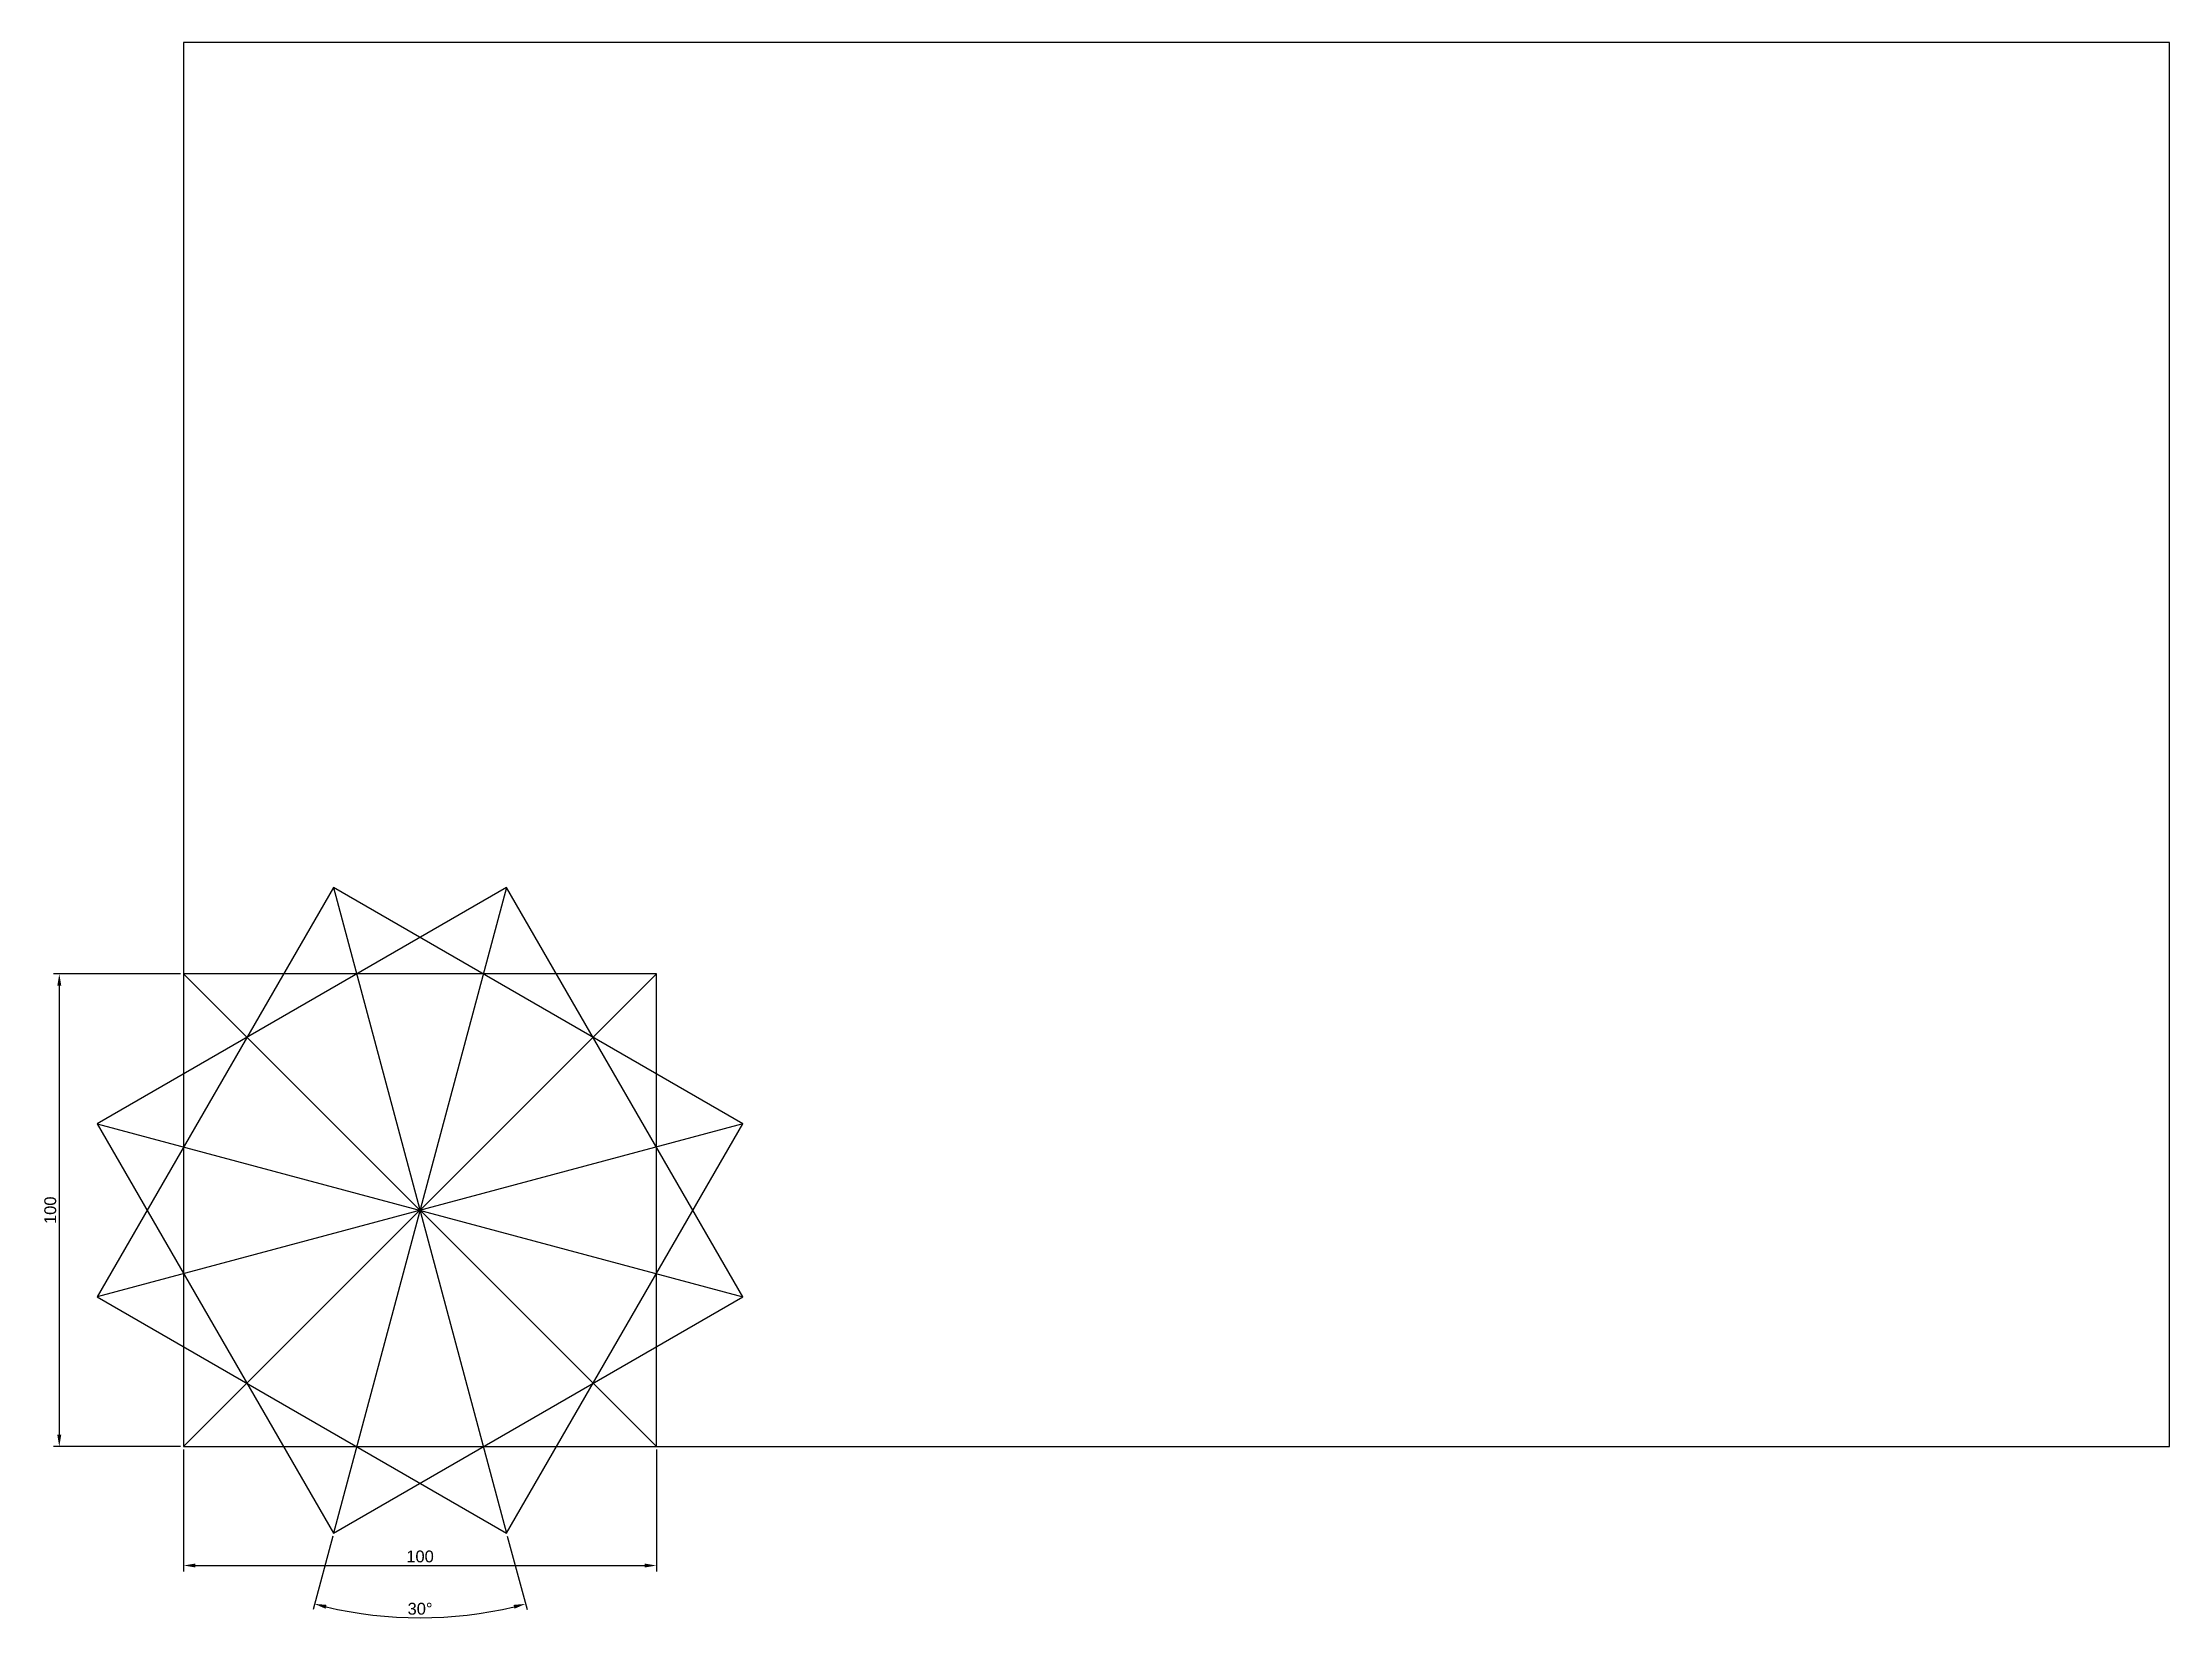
# Model space of a CAD drawing. Header units: millimetres. Extents: x -30 to 420, y -37 to 297.
import ezdxf

# ---------------------------------------------------------------- set-up
doc = ezdxf.new("R2010")
doc.units = ezdxf.units.MM
doc.layers.add('Kontury', color=7, linetype='Continuous', lineweight=30)
doc.layers.add('Pomocnicza', color=90, linetype='Continuous')
doc.layers.add('Wymiary', color=140, linetype='Continuous')
doc.styles.get("Standard").update_dxf_attribs({"font": 'arial.ttf'})
doc.dimstyles.new('KURS', dxfattribs={"dimtxt": 2.5, "dimasz": 2.5, "dimexe": 1.25, "dimexo": 0.625, "dimtad": 1, "dimtxsty": 'Standard', "dimcen": 2.5, "dimadec": 0, "dimazin": 0, "dimtfac": 1, "dimtmove": 0, "dimatfit": 3, "dimfxl": 1, "dimarcsym": 0})

# ---------------------------------------------------------------- blocks, each defined once
blk = doc.blocks.new('*D4')
at = {"layer": 'Defpoints', "color": 0, "transparency": 16777216}
for p in [(0, 0), (100, 0), (100, -25.14)]:
    blk.add_point(p, dxfattribs=at)
at = {"layer": 'Wymiary', "color": 0, "lineweight": -2, "transparency": 16777216}
for p, q in [((0, -0.62), (0, -26.39)), ((100, -0.62), (100, -26.39)), ((2.5, -25.14), (97.5, -25.14))]:
    blk.add_line(p, q, dxfattribs=at)
at = {"layer": 'Wymiary', "color": 0, "transparency": 16777216}
for points in [[(2.5, -24.73), (2.5, -25.56), (0, -25.14)], [(97.5, -24.73), (97.5, -25.56), (100, -25.14)]]:
    blk.add_solid(points, dxfattribs=at)
at = {"layer": 'Wymiary', "color": 0, "transparency": 16777216, "insert": (50, -23.24), "char_height": 2.5, "attachment_point": 5}
blk.add_mtext('100', dxfattribs=at)
blk = doc.blocks.new('*D5')
at = {"layer": 'Defpoints', "color": 0, "transparency": 16777216}
for p in [(0, 100), (0, 0), (-26.3, 0)]:
    blk.add_point(p, dxfattribs=at)
at = {"layer": 'Wymiary', "color": 0, "lineweight": -2, "transparency": 16777216}
for p, q in [((-0.63, 100), (-27.55, 100)), ((-26.3, 97.5), (-26.3, 2.5)), ((-0.63, 0), (-27.55, 0))]:
    blk.add_line(p, q, dxfattribs=at)
at = {"layer": 'Wymiary', "color": 0, "transparency": 16777216}
for points in [[(-26.72, 97.5), (-25.88, 97.5), (-26.3, 100)], [(-26.72, 2.5), (-25.88, 2.5), (-26.3, 0)]]:
    blk.add_solid(points, dxfattribs=at)
at = {"layer": 'Wymiary', "color": 0, "transparency": 16777216, "insert": (-28.2, 50), "char_height": 2.5, "attachment_point": 5, "rotation": 90}
blk.add_mtext('100', dxfattribs=at)
blk = doc.blocks.new('*D6')
at = {"layer": 'Defpoints', "color": 0, "transparency": 16777216}
for p in [(31.7, 118.3), (68.3, 118.3), (31.7, -18.3), (68.3, -18.3), (42.49, -35.87)]:
    blk.add_point(p, dxfattribs=at)
at = {"layer": 'Wymiary', "color": 0, "lineweight": -2, "transparency": 16777216}
for p, q in [((31.54, -18.9), (27.37, -34.47)), ((68.46, -18.9), (72.63, -34.47))]:
    blk.add_line(p, q, dxfattribs=at)
blk.add_arc((50, 50), 86.2, 256.6617, 283.3383, dxfattribs=at)
at = {"layer": 'Wymiary', "color": 0, "transparency": 16777216}
for points in [[(30.01, -34.28), (30.22, -33.47), (27.69, -33.26)], [(69.78, -33.47), (69.99, -34.28), (72.31, -33.26)]]:
    blk.add_solid(points, dxfattribs=at)
at = {"layer": 'Wymiary', "color": 0, "transparency": 16777216, "insert": (50, -34.3), "char_height": 2.5, "attachment_point": 5}
blk.add_mtext('30°', dxfattribs=at)

msp = doc.modelspace()

# ---------------------------------------------------------------- linework, layer by layer
at = {"layer": 'Kontury'}
for p, q in [((68.301, 118.301), (31.699, -18.301)), ((31.699, 118.301), (68.301, -18.301)), ((0, 100), (100, 0)), ((100, 100), (0, 0)), ((-18.301, 68.301), (118.301, 31.699)), ((118.301, 68.301), (-18.301, 31.699))]:
    msp.add_line(p, q, dxfattribs=at)
for points in [[(31.699, -18.301), (118.301, 31.699), (68.301, 118.301), (-18.301, 68.301)], [(-18.301, 31.699), (68.301, -18.301), (118.301, 68.301), (31.699, 118.301)], [(0, 0), (100, 0), (100, 100), (0, 100)]]:
    msp.add_lwpolyline(points, close=True, dxfattribs=at)
at = {"layer": 'Pomocnicza'}
msp.add_lwpolyline([(0, 0), (420, 0), (420, 297), (0, 297)], close=True, dxfattribs=at)

# ---------------------------------------------------------------- dimensions: what is measured, and where the dimension line sits
at = {"layer": 'Wymiary'}
dim = msp.add_angular_dim_2l(base=(42.487, -35.874), line1=((31.699, 118.301), (68.301, -18.301)), line2=((68.301, 118.301), (31.699, -18.301)), dimstyle='KURS', dxfattribs=at)
dim.commit()
dim.dimension.update_dxf_attribs({"geometry": '*D6', "text_midpoint": (50, -34.3)})
dim = msp.add_linear_dim(base=(-26.3, 0), p1=(0, 100), p2=(0, 0), angle=90, dimstyle='KURS', dxfattribs=at)
dim.commit()
dim.dimension.update_dxf_attribs({"geometry": '*D5', "text_midpoint": (-28.201, 50)})
dim = msp.add_linear_dim(base=(100, -25.145), p1=(0, 0), p2=(100, 0), dimstyle='KURS', dxfattribs=at)
dim.commit()
dim.dimension.update_dxf_attribs({"geometry": '*D4', "text_midpoint": (50, -23.243)})

doc.saveas('drawing.dxf')
